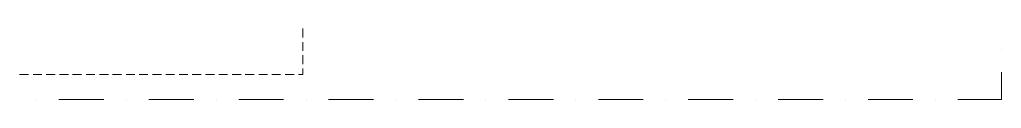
# Model space of a CAD drawing. Extents: x 3377 to 3790, y 1673 to 1846.
# Drawn here: x 3675.79 to 3689.66, y 1735.58 to 1736.58 of the extents above; entities that cross this region are included whole.
import ezdxf

# ---------------------------------------------------------------- set-up
doc = ezdxf.new("R2010")
doc.units = 0
doc.header["$LTSCALE"] = 2
doc.layers.add('PDF11_0', color=7, linetype='Continuous')
doc.layers.add('PDF11_A-PROJEÇÃO', color=7, linetype='Continuous')

msp = doc.modelspace()

# ---------------------------------------------------------------- linework, layer by layer
at = {"layer": 'PDF11_0', "lineweight": 0}
for points in [[(3689.659, 1736.283), (3689.659, 1736.283)], [(3689.659, 1735.966), (3689.659, 1735.58), (3689.045, 1735.58)], [(3676.029, 1735.58), (3676.029, 1735.58)], [(3676.981, 1735.58), (3676.347, 1735.58)], [(3677.299, 1735.58), (3677.299, 1735.58)], [(3678.251, 1735.58), (3677.616, 1735.58)], [(3678.569, 1735.58), (3678.569, 1735.58)], [(3679.521, 1735.58), (3678.886, 1735.58)], [(3679.839, 1735.58), (3679.839, 1735.58)], [(3680.791, 1735.58), (3680.156, 1735.58)], [(3681.108, 1735.58), (3681.108, 1735.58)], [(3682.061, 1735.58), (3681.426, 1735.58)], [(3682.378, 1735.58), (3682.378, 1735.58)], [(3683.331, 1735.58), (3682.696, 1735.58)], [(3683.648, 1735.58), (3683.648, 1735.58)], [(3684.6, 1735.58), (3683.966, 1735.58)], [(3684.918, 1735.58), (3684.918, 1735.58)], [(3685.87, 1735.58), (3685.235, 1735.58)], [(3686.188, 1735.58), (3686.188, 1735.58)], [(3687.14, 1735.58), (3686.505, 1735.58)], [(3687.458, 1735.58), (3687.458, 1735.58)], [(3688.41, 1735.58), (3687.775, 1735.58)], [(3688.727, 1735.58), (3688.727, 1735.58)]]:
    msp.add_lwpolyline(points, dxfattribs=at)
at = {"layer": 'PDF11_A-PROJEÇÃO', "lineweight": 0}
for points in [[(3679.792, 1736.452), (3679.792, 1736.579)], [(3679.792, 1736.266), (3679.792, 1736.389)], [(3679.792, 1736.076), (3679.792, 1736.203)], [(3679.733, 1735.932), (3679.792, 1735.932), (3679.792, 1736.016)], [(3675.792, 1735.932), (3675.919, 1735.932)], [(3675.983, 1735.932), (3676.105, 1735.932)], [(3676.169, 1735.932), (3676.292, 1735.932)], [(3676.355, 1735.932), (3676.482, 1735.932)], [(3676.541, 1735.932), (3676.668, 1735.932)], [(3676.732, 1735.932), (3676.854, 1735.932)], [(3676.918, 1735.932), (3677.045, 1735.932)], [(3677.104, 1735.932), (3677.231, 1735.932)], [(3677.295, 1735.932), (3677.417, 1735.932)], [(3677.481, 1735.932), (3677.604, 1735.932)], [(3677.667, 1735.932), (3677.794, 1735.932)], [(3677.858, 1735.932), (3677.98, 1735.932)], [(3678.044, 1735.932), (3678.167, 1735.932)], [(3678.23, 1735.932), (3678.357, 1735.932)], [(3678.416, 1735.932), (3678.543, 1735.932)], [(3678.607, 1735.932), (3678.73, 1735.932)], [(3678.793, 1735.932), (3678.92, 1735.932)], [(3678.979, 1735.932), (3679.106, 1735.932)], [(3679.17, 1735.932), (3679.293, 1735.932)], [(3679.356, 1735.932), (3679.479, 1735.932)], [(3679.542, 1735.932), (3679.669, 1735.932)]]:
    msp.add_lwpolyline(points, dxfattribs=at)

doc.saveas('drawing.dxf')
